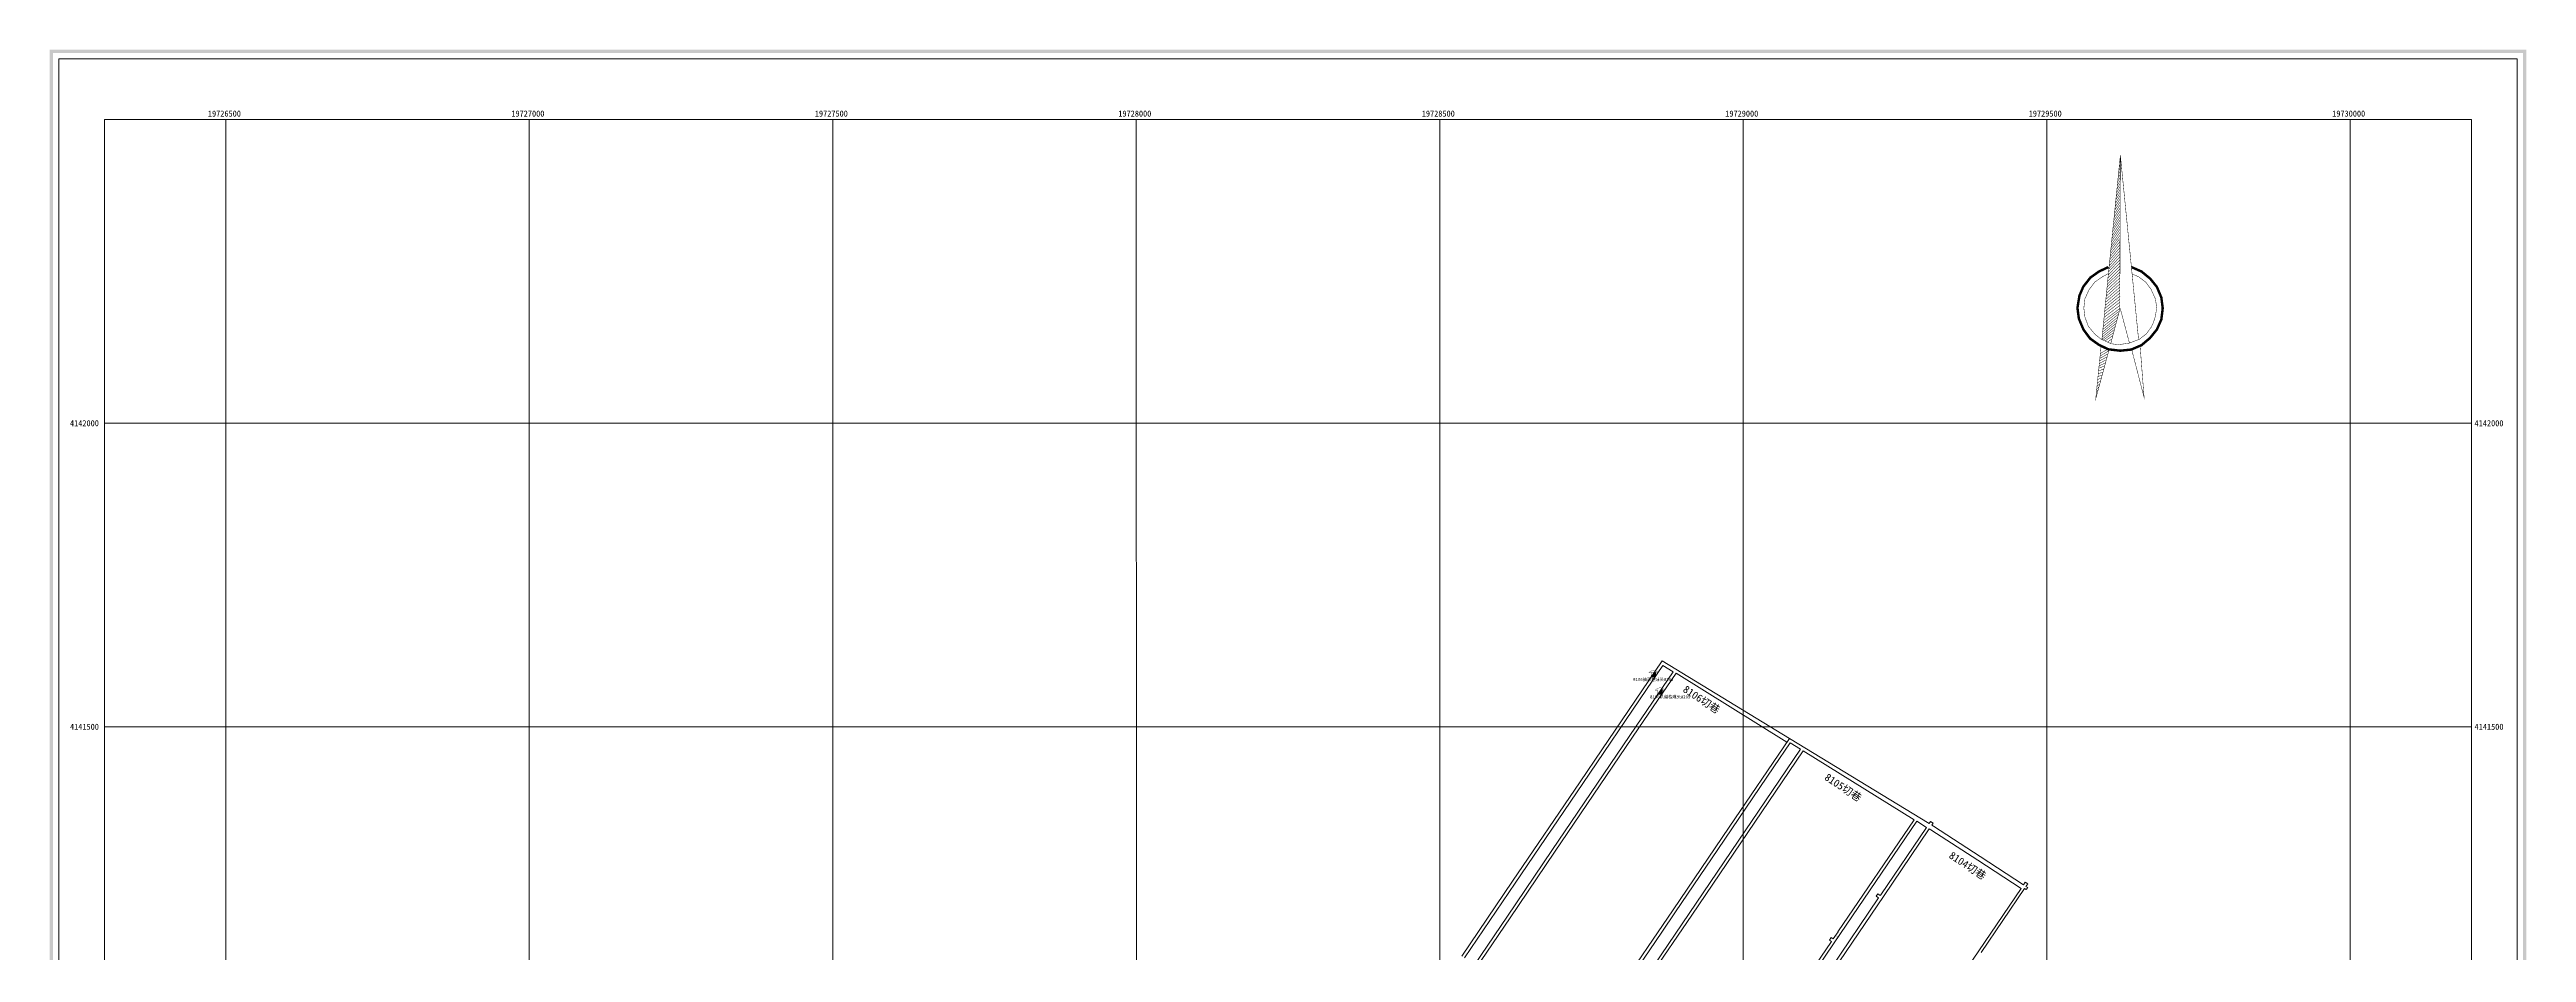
# Model space of a CAD drawing. Header units: inches. Extents: x -1 to 4080, y 0 to 4431.
# Drawn here: x -1 to 4080, y 2944 to 4431 of the extents above; entities that cross this region are included whole.
import ezdxf

# ---------------------------------------------------------------- set-up
doc = ezdxf.new("R2010")
doc.units = ezdxf.units.IN
doc.header["$MEASUREMENT"] = 0
doc.layers.get('0').update_dxf_attribs({"lineweight": 0})
for name, color, linetype, lineweight in [('图形修饰XDD0800ATX', 7, 'Continuous', 0), ('巷道底板高程点', 7, 'Continuous', 0), ('巷道注记XDD0800CCJ', 7, 'Continuous', 0), ('煤巷', 7, 'Continuous', 0), ('煤巷XDD0800CCJ', 7, 'Continuous', 0), ('经纬网XDD0800ATX', 7, 'Continuous', 0), ('通讯系统注记XDD0800ATX', 7, 'Continuous', 0)]:
    doc.layers.add(name, color=color, linetype=linetype, lineweight=lineweight)
doc.styles.add('仿宋', font='simfang.ttf')
doc.styles.add('宋体', font='')
doc.styles.add('黑体', font='simhei.ttf')
doc.styles.get('宋体').set_extended_font_data('宋体')

# ---------------------------------------------------------------- blocks, each defined once
blk = doc.blocks.new('临时经纬仪导线点')
at = {"color": 0, "const_width": 0.3}
blk.add_lwpolyline([(1, 0), (1, 0.3), (0.9, 0.5), (0.7, 0.7), (0.5, 0.9), (0.3, 1), (0, 1), (-0.3, 1), (-0.5, 0.9), (-0.7, 0.7), (-0.9, 0.5), (-1, 0.3), (-1, 0), (-1, -0.3), (-0.9, -0.5), (-0.7, -0.7), (-0.5, -0.9), (-0.3, -1), (0, -1), (0.3, -1), (0.5, -0.9), (0.7, -0.7), (0.9, -0.5), (1, -0.3), (1, 0)], dxfattribs=at)
blk = doc.blocks.new('指北针2')
at = {"color": 7}
for points, const_width in [([(0, 0), (-19.4, -192), (-30.4, -303.2)], 0.75), ([(-0.9, -252.6), (0, 0)], 0.75), ([(30, -303.5), (0, 0)], 0.75), ([(-0.5, -36.9), (-4.5, -43.6)], 0.75), ([(-0.5, -31.9), (-4, -37.9)], 0.75), ([(-0.5, -26.9), (-3.6, -32.6)], 0.75), ([(-0.6, -21.9), (-2.9, -26.3)], 0.75), ([(-0.5, -16.8), (-2.2, -20.5)], 0.75), ([(-0.5, -81.9), (-9.9, -96.8)], 0.75), ([(-0.5, -76.9), (-9.3, -90.7)], 0.75), ([(-0.5, -71.9), (-8.8, -85.3)], 0.75), ([(-0.6, -66.9), (-8.2, -79.6)], 0.75), ([(-0.5, -61.9), (-7.6, -73.6)], 0.75), ([(-0.5, -56.9), (-7, -67.9)], 0.75), ([(-0.5, -51.9), (-6.5, -62.3)], 0.75), ([(-0.5, -46.9), (-5.8, -56.2)], 0.75), ([(-0.5, -41.9), (-5.3, -50.2)], 0.75), ([(-0.7, -121.9), (-14.4, -142.1)], 0.75), ([(-0.5, -116.9), (-13.9, -137.1)], 0.75), ([(-0.5, -112), (-13.5, -131.9)], 0.75), ([(-0.5, -106.9), (-12.9, -125.8)], 0.75), ([(-0.4, -101.9), (-12.3, -120.4)], 0.75), ([(-0.5, -96.9), (-11.6, -114.4)], 0.75), ([(-0.5, -91.9), (-11.1, -108.5)], 0.75), ([(-0.5, -87), (-10.5, -102.7)], 0.75), ([(-0.5, -161.9), (-18.3, -182.1)], 0.75), ([(-0.5, -156.9), (-17.8, -177.1)], 0.75), ([(-0.5, -151.9), (-17.3, -172)], 0.75), ([(-0.5, -146.9), (-16.9, -167.1)], 0.75), ([(-0.5, -141.9), (-16.4, -162.1)], 0.75), ([(-0.6, -136.9), (-16, -157.2)], 0.75), ([(-0.4, -131.9), (-15.3, -152.1)], 0.75), ([(-0.4, -126.9), (-14.8, -147.2)], 0.75), ([(18.4, -184.3), (34.8, -191.5), (49.3, -203.4), (60.2, -217), (67.5, -234.3), (69.8, -252), (67.5, -270.6), (60.2, -287), (48.8, -301.1), (34.8, -312.9), (17.9, -320.1), (-0.2, -322), (-19.8, -319.7), (-35.2, -312.4), (-49.8, -302), (-60.7, -287.4), (-68.4, -269.2), (-70.7, -251.5), (-67.5, -231.5), (-61.1, -216.5), (-49.3, -201.5), (-35.2, -191.5), (-19.8, -184.3)], 4), ([(19.3, -195.6), (30.2, -200.2), (42, -209.3), (50.7, -221.1), (57.9, -237), (59.8, -251.1), (57.9, -264.7), (54.3, -276.1), (51.1, -282.9), (42.9, -294.2), (31.1, -303.3), (13.9, -309.7), (-3, -312), (-15, -310.6), (-32, -302.9), (-42.5, -294.2), (-52.9, -281.5), (-58.4, -266.5), (-60.2, -252), (-58.4, -236.5), (-51.6, -221.5), (-42.5, -209.3), (-30.2, -200.6), (-19.3, -194.7)], 0.75), ([(-0.5, -201.9), (-22.3, -222.1)], 0.75), ([(-0.6, -196.9), (-21.9, -217)], 0.75), ([(-0.5, -192), (-21.3, -212.2)], 0.75), ([(-0.5, -186.9), (-20.8, -207.2)], 0.75), ([(-0.5, -181.9), (-20.4, -202.1)], 0.75), ([(-0.5, -176.9), (-19.8, -197.1)], 0.75), ([(-0.5, -171.9), (-19.4, -192)], 0.75), ([(-0.5, -166.9), (-18.8, -187.2)], 0.75), ([(-0.6, -241.9), (-26.4, -262.1)], 0.75), ([(-0.6, -237), (-26, -257.3)], 0.75), ([(-0.5, -231.9), (-25.4, -252.2)], 0.75), ([(-0.6, -227), (-24.8, -247.2)], 0.75), ([(-0.6, -221.9), (-24.4, -242.2)], 0.75), ([(-0.5, -216.9), (-23.8, -237.3)], 0.75), ([(-0.6, -211.9), (-23.3, -232.2)], 0.75), ([(-0.5, -206.9), (-22.8, -227.2)], 0.75), ([(-8.3, -282), (-30.1, -299.5)], 0.75), ([(-5.6, -271.9), (-29.3, -291.2)], 0.75), ([(-7.1, -277), (-29.2, -294.8)], 0.75), ([(-4.5, -267), (-28.9, -287.2)], 0.75), ([(-3.1, -261.8), (-28.3, -282.2)], 0.75), ([(-1.8, -256.8), (-27.9, -277.1)], 0.75), ([(-0.5, -252.2), (-27.3, -272.2)], 0.75), ([(-0.4, -247), (-26.9, -267.2)], 0.75), ([(-0.4, -252), (-15.7, -309.7)], 0.75), ([(15, -309.5), (-0.2, -252.4)], 0.75), ([(-31.7, -314.1), (-40.6, -401.4), (-18.7, -320.9)], 0.75), ([(-19.1, -322.1), (-33.2, -330.8)], 0.75), ([(-19.6, -318.8), (-32.8, -326.5)], 0.75), ([(-9.8, -287), (-30.5, -303.4)], 0.75), ([(-11.1, -292.1), (-28.1, -304.6)], 0.75), ([(-12.4, -297.1), (-24.7, -305.6)], 0.75), ([(-14.4, -302.9), (-20.8, -307.5)], 0.75), ([(19.1, -321.7), (39.1, -399), (32.7, -316.3)], 0.75), ([(-31.2, -366.9), (-37.3, -369.4)], 0.75), ([(-29.8, -361.9), (-36.8, -364.7)], 0.75), ([(-28.8, -357.1), (-36.4, -360)], 0.75), ([(-27.2, -352), (-35.8, -355.4)], 0.75), ([(-26, -346.9), (-35.3, -350.8)], 0.75), ([(-24.5, -342.1), (-34.9, -346.9)], 0.75), ([(-23.2, -336.9), (-34.6, -342.9)], 0.75), ([(-21.9, -332), (-34.1, -338.8)], 0.75), ([(-20.6, -327.1), (-33.7, -334.7)], 0.75), ([(-36.6, -386.9), (-39.3, -389.6)], 0.75), ([(-35.3, -381.9), (-38.8, -384.7)], 0.75), ([(-33.9, -377.1), (-38.2, -379.6)], 0.75), ([(-32.7, -372.1), (-37.8, -374.6)], 0.75)]:
    blk.add_lwpolyline(points, dxfattribs=dict(at, const_width=const_width))
blk = doc.blocks.new('矿用电话机')
blk.add_hatch(color=0).paths.add_polyline_path([(4, 4), (-4, -4), (4, -4)], flags=17)
at = {"color": 0, "const_width": 0.5}
for points in [[(-8, 3), (-6.2, 4.8), (-3.9, 6.2), (-1.3, 6.9), (1.3, 6.9), (3.8, 6.2), (6.1, 4.9), (8, 3)], [(-4, 3), (-8, 3)], [(-4, 4), (4, 4), (4, -4), (-4, -4), (-4, 4)], [(4, 3), (8, 3)]]:
    blk.add_lwpolyline(points, dxfattribs=at)
at = {"color": 0}
blk.add_lwpolyline([(4, 4), (-4, -4)], dxfattribs=at)

msp = doc.modelspace()

# ---------------------------------------------------------------- hatches: boundary and pattern name
at = {"layer": '图形修饰XDD0800ATX', "lineweight": 9}
h = msp.add_hatch(color=7, dxfattribs=at)
h.paths.add_polyline_path([(-0.6, 0), (4080.4, 0), (4080.4, 4431), (-0.6, 4431)], flags=17)
h.paths.add_polyline_path([(4.9, 5.5), (4074.9, 5.5), (4074.9, 4425.5), (4.9, 4425.5)], flags=0)

# ---------------------------------------------------------------- linework, layer by layer
at = {"layer": '图形修饰XDD0800ATX', "lineweight": 9, "flags": 128}
msp.add_lwpolyline([(14.9, 15.5), (4064.9, 15.5), (4064.9, 4415.5), (14.9, 4415.5), (14.9, 15.5)], dxfattribs=at)
at = {"layer": '煤巷', "color": 7, "lineweight": 9}
for p, q in [((2556.9, 3277.3), (2656.4, 3423.9)), ((2613.7, 3316.3), (2674.7, 3405.9)), ((2618.1, 3313.5), (2679.3, 3403.5)), ((2630.7, 3376.7), (2657.7, 3416.5)), ((2656.4, 3423.9), (2866, 3296.3)), ((2657.7, 3416.5), (2674.7, 3405.9)), ((2679.3, 3403.5), (2861.8, 3290)), ((2525.6, 3222.1), (2630.7, 3376.7)), ((2521.2, 3224.9), (2556.9, 3277.3))]:
    msp.add_line(p, q, dxfattribs=at)
at = {"layer": '煤巷', "lineweight": 9}
for p, q in [((2474.8, 3111.8), (2613.7, 3316.3)), ((2479.2, 3108.9), (2618, 3313.5)), ((2723.9, 3042.1), (2884.5, 3278.6)), ((2766.7, 3150.1), (2866, 3296.3)), ((2797.7, 3141.5), (2888.9, 3275.9)), ((2840.5, 3249.5), (2867.5, 3289.2)), ((2866, 3296.3), (3096.2, 3156.2)), ((2867.5, 3289.2), (2884.5, 3278.6)), ((2888.9, 3275.9), (3071.4, 3162.4)), ((2409.9, 3060.9), (2521.2, 3224.9)), ((2771, 3147.2), (2840.5, 3249.5)), ((2414.2, 3058.1), (2525.5, 3222.1)), ((2674.3, 3013.9), (2766.7, 3150.1)), ((2748, 3113.3), (2771, 3147.2)), ((2946, 2977.6), (3071.4, 3162.4)), ((2950.4, 2974.9), (3075.9, 3159.8)), ((3075.9, 3159.8), (3091.7, 3149.6)), ((2401.4, 3003.6), (2474.8, 3111.8)), ((2405.7, 3000.7), (2479.2, 3108.9)), ((2678.6, 3010.9), (2748, 3113.3)), ((2728.2, 3039.2), (2797.7, 3141.5)), ((2326.4, 2937.9), (2409.9, 3060.9)), ((2330.7, 2935), (2414.2, 3058.1)), ((2631.4, 2905.9), (2723.9, 3042.1)), ((2705.2, 3005.3), (2728.2, 3039.2)), ((2284.7, 2822.4), (2405.7, 3000.7)), ((2292.5, 2843.1), (2401.4, 3003.6)), ((2581.8, 2877.6), (2674.3, 3013.9)), ((2635.7, 2903), (2705.2, 3005.3)), ((2655.6, 2977.1), (2678.6, 3010.9)), ((2586.1, 2874.7), (2655.6, 2977.1)), ((2806.5, 2772.2), (2935.3, 2962)), ((2901, 2902.1), (2950.4, 2974.9)), ((2932, 2964.2), (2934.8, 2968.4)), ((2932, 2964.2), (2935.3, 2962)), ((2934.8, 2968.4), (2938.1, 2966.1)), ((2938.1, 2966.1), (2946.1, 2977.8))]:
    msp.add_line(p, q, dxfattribs=at)
at = {"layer": '煤巷XDD0800CCJ', "color": 7, "lineweight": 9}
for p, q in [((3016.6, 3038.9), (3091.7, 3149.6)), ((3020.9, 3036), (3096.5, 3147.4)), ((3096.2, 3156.2), (3098.4, 3159.5)), ((3096.5, 3147.4), (3099.1, 3145.6)), ((3098.4, 3159.5), (3102.8, 3156.7)), ((3100.6, 3153.4), (3102.8, 3156.7)), ((3100.6, 3153.4), (3103.2, 3151.7)), ((3180.3, 3101.6), (3251.8, 3055.2)), ((3176.2, 3095.6), (3247.7, 3049.2)), ((3008.9, 3036.2), (3011.7, 3040.3)), ((3008.9, 3036.2), (3012.9, 3033.6)), ((3011.7, 3040.3), (3015.7, 3037.7)), ((3015.7, 3037.7), (3016.6, 3038.9)), ((3253.4, 3049.1), (3256.2, 3047.3)), ((3255.8, 3052.6), (3258.6, 3050.8)), ((3256.2, 3047.3), (3258.6, 3050.8))]:
    msp.add_line(p, q, dxfattribs=at)
at = {"layer": '煤巷XDD0800CCJ', "lineweight": 9}
for p, q in [((3099.1, 3145.6), (3176.2, 3095.6)), ((3103.2, 3151.7), (3180.3, 3101.6)), ((2934.1, 2917.4), (3012.9, 3033.6)), ((2938.4, 2914.4), (3020.9, 3036)), ((3177.9, 2946.4), (3247.7, 3049.2)), ((3182, 2943.8), (3253.4, 3049.1)), ((3251.8, 3055.2), (3254.7, 3059.5)), ((3254.7, 3059.5), (3258.7, 3056.8)), ((3255.8, 3052.6), (3258.7, 3056.8)), ((3107.1, 2842.1), (3177.9, 2946.4))]:
    msp.add_line(p, q, dxfattribs=at)
at = {"layer": '经纬网XDD0800ATX', "color": 7, "linetype": 'Continuous', "lineweight": 9}
for p, q in [((89.9, 115.5), (89.9, 4315.5)), ((289.9, 821.3), (289.9, 4315.5)), ((789.9, 819.5), (789.9, 4315.5)), ((1289.9, 491.3), (1289.9, 4315.5)), ((1791, 491), (1789.9, 4315.5)), ((2289.9, 115.5), (2289.9, 4315.5)), ((2789.9, 115.5), (2789.9, 4315.5)), ((3289.9, 115.5), (3289.9, 4315.5)), ((3789.9, 490.5), (3789.9, 4315.5)), ((3989.9, 115.5), (3989.9, 4315.5)), ((3989.9, 3815.5), (89.9, 3815.5)), ((3989.9, 3315.5), (89.9, 3315.5))]:
    msp.add_line(p, q, dxfattribs=at)
at = {"layer": '经纬网XDD0800ATX', "color": 7, "linetype": 'Continuous', "lineweight": 9, "flags": 128}
msp.add_lwpolyline([(89.9, 115.5), (3989.9, 115.5), (3989.9, 4315.5), (89.9, 4315.5), (89.9, 115.5)], dxfattribs=at)

# ---------------------------------------------------------------- block references
at = {"layer": '图形修饰XDD0800ATX', "lineweight": 9}
msp.add_blockref('指北针2', (3411.3, 4256.9), dxfattribs=at)
at = {"layer": '巷道底板高程点', "lineweight": 9}
msp.add_blockref('临时经纬仪导线点', (2945, 2969), dxfattribs=at)
at = {"layer": '通讯系统注记XDD0800ATX', "color": 4, "lineweight": 9, "true_color": 0x00ffff}
for p in [(2642.2, 3401.1), (2652.8, 3372.6)]:
    msp.add_blockref('矿用电话机', p, dxfattribs=at)

# ---------------------------------------------------------------- texts
at = {"layer": '巷道注记XDD0800CCJ', "color": 7, "lineweight": 9, "style": '仿宋'}
for s, p in [('8106切巷', (2689.4, 3374)), ('8105切巷', (2922.6, 3229.1)), ('8104切巷', (3127.7, 3100.4))]:
    msp.add_text(s, height=12.5, rotation=326.6748, dxfattribs=at).set_placement(p)
at = {"layer": '经纬网XDD0800ATX', "color": 7, "lineweight": 9, "style": '黑体'}
for s, p in [('19726500', (260.3, 4320.5)), ('19727000', (760.3, 4320.5)), ('19727500', (1260.3, 4320.5)), ('19728000', (1760.3, 4320.5)), ('19728500', (2260.3, 4320.5)), ('19729000', (2760.3, 4320.5)), ('19729500', (3260.3, 4320.5)), ('19730000', (3760.3, 4320.5)), ('4142000', (33.1, 3810.5)), ('4142000', (3994.9, 3810.5)), ('4141500', (33.1, 3310.5)), ('4141500', (3994.9, 3310.5))]:
    msp.add_text(s, height=10, dxfattribs=at).set_placement(p)
at = {"layer": '通讯系统注记XDD0800ATX', "color": 7, "lineweight": 9, "style": '宋体'}
for s, p in [('8106抽采巷煤头8196', (2608.6, 3391.1)), ('8106轨道巷煤头8209', (2636.5, 3362.4))]:
    msp.add_text(s, height=5, rotation=359.7381, dxfattribs=at).set_placement(p)

doc.saveas('drawing.dxf')
